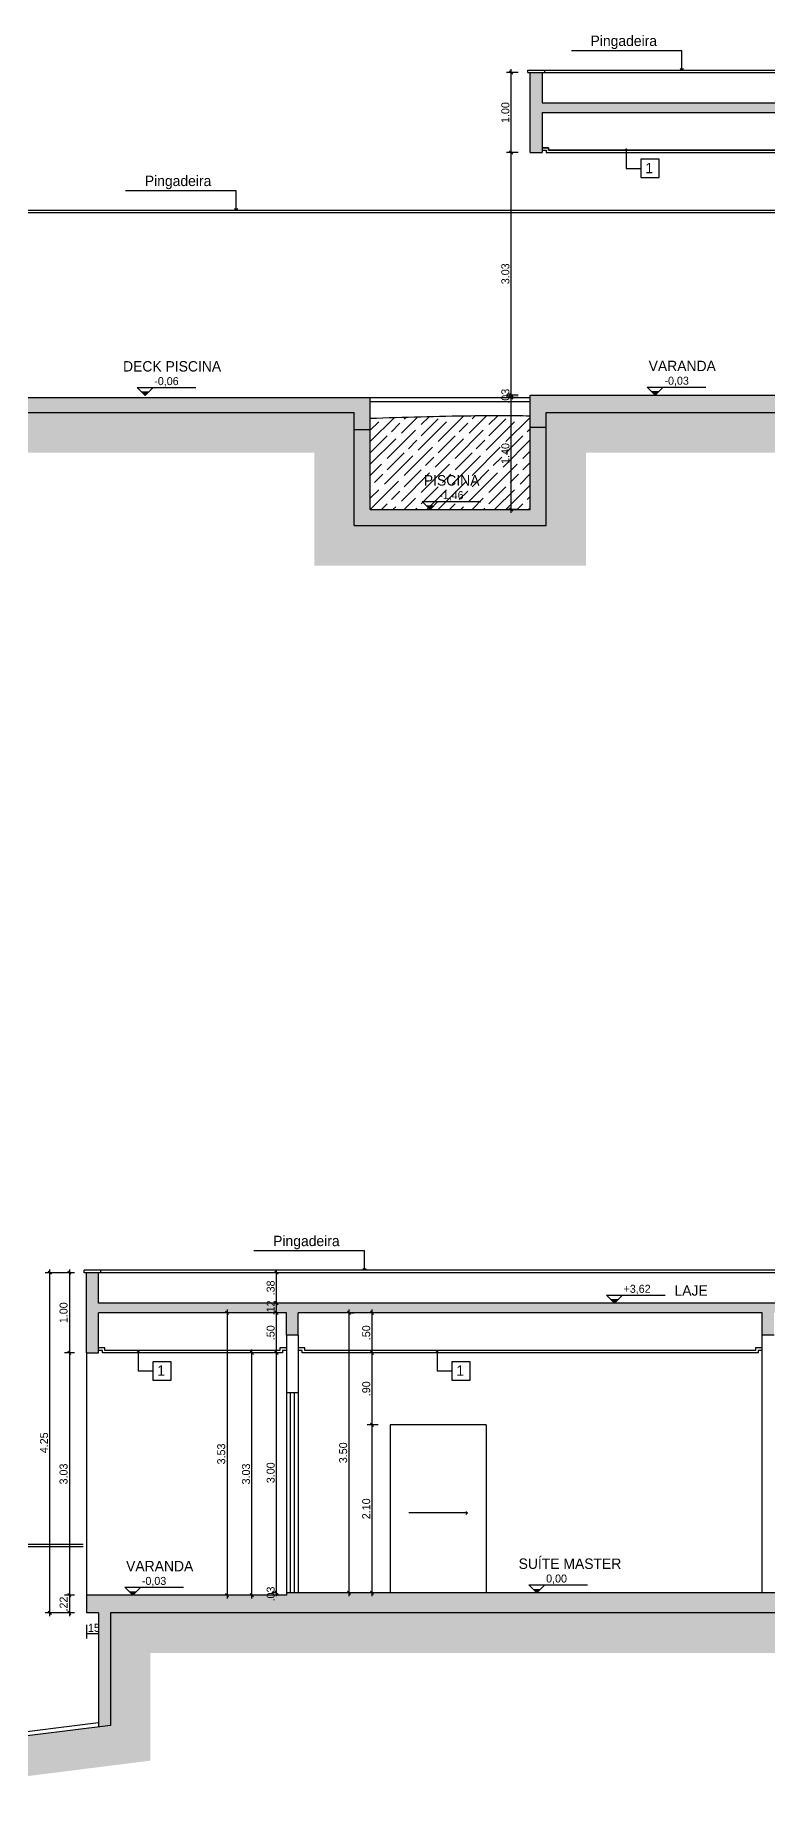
# Model space of a CAD drawing. Header units: feet. Extents: x 1734 to 1931, y 883 to 1088.
# Drawn here: x 1824.95 to 1834.11, y 956.34 to 978.24 of the extents above; entities that cross this region are included whole.
import ezdxf

# ---------------------------------------------------------------- set-up
doc = ezdxf.new("R2010")
doc.units = ezdxf.units.FT
doc.header["$LTSCALE"] = 0.3
doc.header["$MEASUREMENT"] = 0
doc.header["$PDMODE"] = 32
doc.header["$PDSIZE"] = 0.1
doc.layers.get('0').update_dxf_attribs({"linetype": 'CONTINUOUS'})
doc.layers.get('Defpoints').update_dxf_attribs({"linetype": 'CONTINUOUS'})
for name, color, linetype in [('1', 1, 'CONTINUOUS'), ('2', 44, 'CONTINUOUS'), ('3', 3, 'CONTINUOUS'), ('5', 5, 'CONTINUOUS'), ('Cotas', 1, 'CONTINUOUS'), ('Texto', 44, 'CONTINUOUS')]:
    doc.layers.add(name, color=color, linetype=linetype)
doc.styles.add('ROMANS', font='romans')
doc.styles.add('style1', font='GOTHIC.TTF')
doc.dimstyles.new('ESC-100', dxfattribs={"dimtxt": 0.16, "dimasz": 0.04, "dimexe": 0.06, "dimexo": 0.15, "dimgap": 0.02, "dimtad": 1, "dimzin": 4, "dimdsep": 46, "dimtxsty": 'style1', "dimblk": 'OBLIQUE', "dimcen": 0.01, "dimdle": 0.04, "dimclrd": 14, "dimclre": 14, "dimclrt": 2, "dimazin": 0, "dimtfac": 1, "dimtix": 1, "dimtmove": 2, "dimatfit": 0, "dimldrblk": 'OPEN90', "dimfxl": 1, "dimtolj": 1, "dimtzin": 4, "dimlwd": -1, "dimlwe": -1, "dimarcsym": 0})
doc.dimstyles.new('ESC-50', dxfattribs={"dimtxt": 0.1, "dimasz": 0.04, "dimexe": 0.06, "dimexo": 0.15, "dimgap": 0.02, "dimtad": 1, "dimzin": 4, "dimdsep": 46, "dimtxsty": 'style1', "dimblk": 'OBLIQUE', "dimcen": 0.01, "dimdle": 0.04, "dimclrd": 14, "dimclre": 14, "dimclrt": 2, "dimazin": 0, "dimtfac": 1, "dimtix": 1, "dimtmove": 2, "dimatfit": 0, "dimldrblk": 'OPEN90', "dimfxl": 1, "dimtolj": 1, "dimtzin": 4, "dimlwd": -1, "dimlwe": -1, "dimarcsym": 0})

# ---------------------------------------------------------------- blocks, each defined once
blk = doc.blocks.new('_Open90')
at = {"color": 0, "linetype": 'ByBlock', "lineweight": -2}
for p, q in [((0, 0), (-1, 0)), ((-0.5, 0.5), (0, 0)), ((0, 0), (-0.5, -0.5))]:
    blk.add_line(p, q, dxfattribs=at)
blk = doc.blocks.new('_Oblique')
at = {"color": 0, "linetype": 'ByBlock', "lineweight": -2}
blk.add_line((-0.5, -0.5), (0.5, 0.5), dxfattribs=at)
blk = doc.blocks.new('*D394')
at = {"layer": 'Cotas', "color": 14, "linetype": 'Continuous', "transparency": 16777216}
for p, q in [((1830.901, 972.267), (1830.901, 973.747)), ((1830.989, 973.707), (1830.841, 973.707)), ((1830.989, 972.307), (1830.841, 972.307))]:
    blk.add_line(p, q, dxfattribs=at)
at = {"layer": 'Defpoints', "color": 0, "linetype": 'Continuous', "transparency": 16777216}
for p in [(1830.901, 973.707), (1831.139, 973.707), (1831.139, 972.307)]:
    blk.add_point(p, dxfattribs=at)
at = {"layer": 'Cotas', "color": 14, "linetype": 'Continuous', "transparency": 16777216, "xscale": 0.04, "yscale": 0.04, "zscale": 0.04}
for p, rotation in [((1830.901, 973.707), 90), ((1830.901, 972.307), 270)]:
    blk.add_blockref('_Oblique', p, dxfattribs=dict(at, rotation=rotation))
at = {"layer": 'Cotas', "color": 2, "linetype": 'Continuous', "transparency": 16777216, "insert": (1830.829, 973.007), "char_height": 0.1, "attachment_point": 5, "rotation": 90, "style": 'style1'}
blk.add_mtext('\\A1;1.40', dxfattribs=at)
blk = doc.blocks.new('*D395')
at = {"layer": 'Cotas', "color": 14, "linetype": 'Continuous', "transparency": 16777216}
for p, q in [((1830.989, 973.737), (1830.841, 973.737)), ((1830.901, 973.707), (1830.901, 973.737)), ((1830.989, 973.707), (1830.841, 973.707))]:
    blk.add_line(p, q, dxfattribs=at)
at = {"layer": 'Defpoints', "color": 0, "linetype": 'Continuous', "transparency": 16777216}
for p in [(1830.901, 973.737), (1831.139, 973.737), (1831.139, 973.707)]:
    blk.add_point(p, dxfattribs=at)
at = {"layer": 'Cotas', "color": 2, "linetype": 'Continuous', "transparency": 16777216, "insert": (1830.829, 973.722), "char_height": 0.1, "attachment_point": 5, "rotation": 90, "style": 'style1'}
blk.add_mtext('\\A1;.03', dxfattribs=at)
blk = doc.blocks.new('*D396')
at = {"layer": 'Cotas', "color": 14, "linetype": 'Continuous', "transparency": 16777216}
for p, q in [((1830.901, 973.697), (1830.901, 976.807)), ((1830.989, 976.767), (1830.841, 976.767)), ((1830.989, 973.737), (1830.841, 973.737))]:
    blk.add_line(p, q, dxfattribs=at)
at = {"layer": 'Defpoints', "color": 0, "linetype": 'Continuous', "transparency": 16777216}
for p in [(1830.901, 976.767), (1831.139, 976.767), (1831.139, 973.737)]:
    blk.add_point(p, dxfattribs=at)
at = {"layer": 'Cotas', "color": 14, "linetype": 'Continuous', "transparency": 16777216, "xscale": 0.04, "yscale": 0.04, "zscale": 0.04}
for p, rotation in [((1830.901, 976.767), 90), ((1830.901, 973.737), 270)]:
    blk.add_blockref('_Oblique', p, dxfattribs=dict(at, rotation=rotation))
at = {"layer": 'Cotas', "color": 2, "linetype": 'Continuous', "transparency": 16777216, "insert": (1830.829, 975.252), "char_height": 0.1, "attachment_point": 5, "rotation": 90, "style": 'style1'}
blk.add_mtext('\\A1;3.03', dxfattribs=at)
blk = doc.blocks.new('*D397')
at = {"layer": 'Cotas', "color": 14, "linetype": 'Continuous', "transparency": 16777216}
for p, q in [((1830.989, 977.767), (1830.841, 977.767)), ((1830.901, 976.727), (1830.901, 977.807)), ((1830.989, 976.767), (1830.841, 976.767))]:
    blk.add_line(p, q, dxfattribs=at)
at = {"layer": 'Defpoints', "color": 0, "linetype": 'Continuous', "transparency": 16777216}
for p in [(1830.901, 977.767), (1831.139, 977.767), (1831.139, 976.767)]:
    blk.add_point(p, dxfattribs=at)
at = {"layer": 'Cotas', "color": 14, "linetype": 'Continuous', "transparency": 16777216, "xscale": 0.04, "yscale": 0.04, "zscale": 0.04}
for p, rotation in [((1830.901, 977.767), 90), ((1830.901, 976.767), 270)]:
    blk.add_blockref('_Oblique', p, dxfattribs=dict(at, rotation=rotation))
at = {"layer": 'Cotas', "color": 2, "linetype": 'Continuous', "transparency": 16777216, "insert": (1830.829, 977.267), "char_height": 0.1, "attachment_point": 5, "rotation": 90, "style": 'style1'}
blk.add_mtext('\\A1;1.00', dxfattribs=at)
blk = doc.blocks.new('*D413')
at = {"layer": 'Cotas', "color": 14, "linetype": 'Continuous', "transparency": 16777216}
for p, q in [((1827.966, 958.77), (1827.906, 958.77)), ((1827.966, 958.74), (1827.906, 958.74)), ((1827.966, 958.74), (1827.966, 958.77))]:
    blk.add_line(p, q, dxfattribs=at)
at = {"layer": 'Defpoints', "color": 0, "linetype": 'Continuous', "transparency": 16777216}
for p in [(1827.966, 958.77), (1828.089, 958.77), (1828.089, 958.74)]:
    blk.add_point(p, dxfattribs=at)
at = {"layer": 'Cotas', "color": 2, "linetype": 'Continuous', "transparency": 16777216, "insert": (1827.893, 958.755), "char_height": 0.1, "attachment_point": 5, "rotation": 90, "style": 'style1'}
blk.add_mtext('\\A1;.03', dxfattribs=at)
blk = doc.blocks.new('*D414')
at = {"layer": 'Cotas', "color": 14, "linetype": 'Continuous', "transparency": 16777216}
for p, q in [((1827.966, 961.77), (1827.906, 961.77)), ((1827.966, 958.73), (1827.966, 961.81)), ((1827.966, 958.77), (1827.906, 958.77))]:
    blk.add_line(p, q, dxfattribs=at)
at = {"layer": 'Defpoints', "color": 0, "linetype": 'Continuous', "transparency": 16777216}
for p in [(1827.966, 961.77), (1828.039, 961.77), (1828.089, 958.77)]:
    blk.add_point(p, dxfattribs=at)
at = {"layer": 'Cotas', "color": 14, "linetype": 'Continuous', "transparency": 16777216, "xscale": 0.04, "yscale": 0.04, "zscale": 0.04}
for p, rotation in [((1827.966, 961.77), 90), ((1827.966, 958.77), 270)]:
    blk.add_blockref('_Oblique', p, dxfattribs=dict(at, rotation=rotation))
at = {"layer": 'Cotas', "color": 2, "linetype": 'Continuous', "transparency": 16777216, "insert": (1827.893, 960.27), "char_height": 0.1, "attachment_point": 5, "rotation": 90, "style": 'style1'}
blk.add_mtext('\\A1;3.00', dxfattribs=at)
blk = doc.blocks.new('*D415')
at = {"layer": 'Cotas', "color": 14, "linetype": 'Continuous', "transparency": 16777216}
for p, q in [((1827.966, 962.27), (1827.906, 962.27)), ((1827.966, 961.73), (1827.966, 962.31)), ((1827.966, 961.77), (1827.906, 961.77))]:
    blk.add_line(p, q, dxfattribs=at)
at = {"layer": 'Defpoints', "color": 0, "linetype": 'Continuous', "transparency": 16777216}
for p in [(1827.966, 962.27), (1828.089, 962.27), (1828.039, 961.77)]:
    blk.add_point(p, dxfattribs=at)
at = {"layer": 'Cotas', "color": 14, "linetype": 'Continuous', "transparency": 16777216, "xscale": 0.04, "yscale": 0.04, "zscale": 0.04}
for p, rotation in [((1827.966, 962.27), 90), ((1827.966, 961.77), 270)]:
    blk.add_blockref('_Oblique', p, dxfattribs=dict(at, rotation=rotation))
at = {"layer": 'Cotas', "color": 2, "linetype": 'Continuous', "transparency": 16777216, "insert": (1827.893, 962.02), "char_height": 0.1, "attachment_point": 5, "rotation": 90, "style": 'style1'}
blk.add_mtext('\\A1;.50', dxfattribs=at)
blk = doc.blocks.new('*D416')
at = {"layer": 'Cotas', "color": 14, "linetype": 'Continuous', "transparency": 16777216}
for p, q in [((1827.966, 962.39), (1827.906, 962.39)), ((1827.966, 962.27), (1827.966, 962.39)), ((1827.966, 962.27), (1827.906, 962.27))]:
    blk.add_line(p, q, dxfattribs=at)
at = {"layer": 'Defpoints', "color": 0, "linetype": 'Continuous', "transparency": 16777216}
for p in [(1827.966, 962.39), (1828.089, 962.39), (1828.089, 962.27)]:
    blk.add_point(p, dxfattribs=at)
at = {"layer": 'Cotas', "color": 2, "linetype": 'Continuous', "transparency": 16777216, "insert": (1827.893, 962.33), "char_height": 0.1, "attachment_point": 5, "rotation": 90, "style": 'style1'}
blk.add_mtext('\\A1;.12', dxfattribs=at)
blk = doc.blocks.new('*D417')
at = {"layer": 'Cotas', "color": 14, "linetype": 'Continuous', "transparency": 16777216}
for p, q in [((1827.966, 962.35), (1827.966, 962.81)), ((1827.966, 962.77), (1827.906, 962.77)), ((1827.966, 962.39), (1827.906, 962.39))]:
    blk.add_line(p, q, dxfattribs=at)
at = {"layer": 'Defpoints', "color": 0, "linetype": 'Continuous', "transparency": 16777216}
for p in [(1827.966, 962.77), (1828.089, 962.77), (1828.089, 962.39)]:
    blk.add_point(p, dxfattribs=at)
at = {"layer": 'Cotas', "color": 14, "linetype": 'Continuous', "transparency": 16777216, "xscale": 0.04, "yscale": 0.04, "zscale": 0.04}
for p, rotation in [((1827.966, 962.77), 90), ((1827.966, 962.39), 270)]:
    blk.add_blockref('_Oblique', p, dxfattribs=dict(at, rotation=rotation))
at = {"layer": 'Cotas', "color": 2, "linetype": 'Continuous', "transparency": 16777216, "insert": (1827.893, 962.58), "char_height": 0.1, "attachment_point": 5, "rotation": 90, "style": 'style1'}
blk.add_mtext('\\A1;.38', dxfattribs=at)
blk = doc.blocks.new('*D418')
at = {"layer": 'Cotas', "color": 14, "linetype": 'Continuous', "transparency": 16777216}
for p, q in [((1827.658, 961.77), (1827.598, 961.77)), ((1827.658, 958.7), (1827.658, 961.81)), ((1827.658, 958.74), (1827.598, 958.74))]:
    blk.add_line(p, q, dxfattribs=at)
at = {"layer": 'Defpoints', "color": 0, "linetype": 'Continuous', "transparency": 16777216}
for p in [(1827.658, 961.77), (1827.689, 961.77), (1827.689, 958.74)]:
    blk.add_point(p, dxfattribs=at)
at = {"layer": 'Cotas', "color": 14, "linetype": 'Continuous', "transparency": 16777216, "xscale": 0.04, "yscale": 0.04, "zscale": 0.04}
for p, rotation in [((1827.658, 961.77), 90), ((1827.658, 958.74), 270)]:
    blk.add_blockref('_Oblique', p, dxfattribs=dict(at, rotation=rotation))
at = {"layer": 'Cotas', "color": 2, "linetype": 'Continuous', "transparency": 16777216, "insert": (1827.585, 960.255), "char_height": 0.1, "attachment_point": 5, "rotation": 90, "style": 'style1'}
blk.add_mtext('\\A1;3.03', dxfattribs=at)
blk = doc.blocks.new('*D419')
at = {"layer": 'Cotas', "color": 14, "linetype": 'Continuous', "transparency": 16777216}
for p, q in [((1827.347, 962.27), (1827.287, 962.27)), ((1827.347, 962.31), (1827.347, 958.7)), ((1827.347, 958.74), (1827.287, 958.74))]:
    blk.add_line(p, q, dxfattribs=at)
at = {"layer": 'Defpoints', "color": 0, "linetype": 'Continuous', "transparency": 16777216}
for p in [(1827.492, 962.27), (1827.347, 958.74), (1827.492, 958.74)]:
    blk.add_point(p, dxfattribs=at)
at = {"layer": 'Cotas', "color": 14, "linetype": 'Continuous', "transparency": 16777216, "xscale": 0.04, "yscale": 0.04, "zscale": 0.04}
for p, rotation in [((1827.347, 962.27), 90), ((1827.347, 958.74), 270)]:
    blk.add_blockref('_Oblique', p, dxfattribs=dict(at, rotation=rotation))
at = {"layer": 'Cotas', "color": 2, "linetype": 'Continuous', "transparency": 16777216, "insert": (1827.275, 960.505), "char_height": 0.1, "attachment_point": 5, "rotation": 90, "style": 'style1'}
blk.add_mtext('\\A1;3.53', dxfattribs=at)
blk = doc.blocks.new('*D420')
at = {"layer": 'Cotas', "color": 14, "linetype": 'Continuous', "transparency": 16777216}
for p, q in [((1829.239, 960.87), (1829.101, 960.87)), ((1829.161, 958.73), (1829.161, 960.91)), ((1829.239, 958.77), (1829.101, 958.77))]:
    blk.add_line(p, q, dxfattribs=at)
at = {"layer": 'Defpoints', "color": 0, "linetype": 'Continuous', "transparency": 16777216}
for p in [(1829.161, 960.87), (1829.389, 960.87), (1829.389, 958.77)]:
    blk.add_point(p, dxfattribs=at)
at = {"layer": 'Cotas', "color": 14, "linetype": 'Continuous', "transparency": 16777216, "xscale": 0.04, "yscale": 0.04, "zscale": 0.04}
for p, rotation in [((1829.161, 960.87), 90), ((1829.161, 958.77), 270)]:
    blk.add_blockref('_Oblique', p, dxfattribs=dict(at, rotation=rotation))
at = {"layer": 'Cotas', "color": 2, "linetype": 'Continuous', "transparency": 16777216, "insert": (1829.089, 959.82), "char_height": 0.1, "attachment_point": 5, "rotation": 90, "style": 'style1'}
blk.add_mtext('\\A1;2.10', dxfattribs=at)
blk = doc.blocks.new('*D421')
at = {"layer": 'Cotas', "color": 14, "linetype": 'Continuous', "transparency": 16777216}
for p, q in [((1829.333, 961.77), (1829.101, 961.77)), ((1829.161, 960.83), (1829.161, 961.81)), ((1829.239, 960.87), (1829.101, 960.87))]:
    blk.add_line(p, q, dxfattribs=at)
at = {"layer": 'Defpoints', "color": 0, "linetype": 'Continuous', "transparency": 16777216}
for p in [(1829.161, 961.77), (1829.483, 961.77), (1829.389, 960.87)]:
    blk.add_point(p, dxfattribs=at)
at = {"layer": 'Cotas', "color": 14, "linetype": 'Continuous', "transparency": 16777216, "xscale": 0.04, "yscale": 0.04, "zscale": 0.04}
for p, rotation in [((1829.161, 961.77), 90), ((1829.161, 960.87), 270)]:
    blk.add_blockref('_Oblique', p, dxfattribs=dict(at, rotation=rotation))
at = {"layer": 'Cotas', "color": 2, "linetype": 'Continuous', "transparency": 16777216, "insert": (1829.089, 961.32), "char_height": 0.1, "attachment_point": 5, "rotation": 90, "style": 'style1'}
blk.add_mtext('\\A1;.90', dxfattribs=at)
blk = doc.blocks.new('*D422')
at = {"layer": 'Cotas', "color": 14, "linetype": 'Continuous', "transparency": 16777216}
for p, q in [((1829.247, 962.27), (1829.101, 962.27)), ((1829.161, 961.73), (1829.161, 962.31)), ((1829.333, 961.77), (1829.101, 961.77))]:
    blk.add_line(p, q, dxfattribs=at)
at = {"layer": 'Defpoints', "color": 0, "linetype": 'Continuous', "transparency": 16777216}
for p in [(1829.161, 962.27), (1829.397, 962.27), (1829.483, 961.77)]:
    blk.add_point(p, dxfattribs=at)
at = {"layer": 'Cotas', "color": 14, "linetype": 'Continuous', "transparency": 16777216, "xscale": 0.04, "yscale": 0.04, "zscale": 0.04}
for p, rotation in [((1829.161, 962.27), 90), ((1829.161, 961.77), 270)]:
    blk.add_blockref('_Oblique', p, dxfattribs=dict(at, rotation=rotation))
at = {"layer": 'Cotas', "color": 2, "linetype": 'Continuous', "transparency": 16777216, "insert": (1829.089, 962.02), "char_height": 0.1, "attachment_point": 5, "rotation": 90, "style": 'style1'}
blk.add_mtext('\\A1;.50', dxfattribs=at)
blk = doc.blocks.new('*D423')
at = {"layer": 'Cotas', "color": 14, "linetype": 'Continuous', "transparency": 16777216}
for p, q in [((1828.872, 962.31), (1828.872, 958.73)), ((1828.872, 962.27), (1828.932, 962.27)), ((1828.872, 958.77), (1828.812, 958.77))]:
    blk.add_line(p, q, dxfattribs=at)
at = {"layer": 'Defpoints', "color": 0, "linetype": 'Continuous', "transparency": 16777216}
for p in [(1828.872, 962.27), (1828.872, 958.77), (1828.872, 958.77)]:
    blk.add_point(p, dxfattribs=at)
at = {"layer": 'Cotas', "color": 14, "linetype": 'Continuous', "transparency": 16777216, "xscale": 0.04, "yscale": 0.04, "zscale": 0.04}
for p, rotation in [((1828.872, 962.27), 90), ((1828.872, 958.77), 270)]:
    blk.add_blockref('_Oblique', p, dxfattribs=dict(at, rotation=rotation))
at = {"layer": 'Cotas', "color": 2, "linetype": 'Continuous', "transparency": 16777216, "insert": (1828.8, 960.52), "char_height": 0.1, "attachment_point": 5, "rotation": 90, "style": 'style1'}
blk.add_mtext('\\A1;3.50', dxfattribs=at)
blk = doc.blocks.new('Niv_cr')
for p, q in [((0, 0), (-0.1, 0.1)), ((-0.1, 0.1), (0.635, 0.1)), ((0, 0), (0.1, 0.1))]:
    blk.add_line(p, q)
blk.add_solid([(-0.05, 0.05), (0.05, 0.05), (0, 0)])
at = {"color": 2, "style": 'ROMANS'}
blk.add_attdef('NIVEL', (0.115, 0.129), '', height=0.1, dxfattribs=at)
blk = doc.blocks.new('*D493')
at = {"layer": 'Cotas', "color": 14, "linetype": 'Continuous', "transparency": 16777216}
for p, q in [((1825.375, 962.81), (1825.375, 961.73)), ((1825.439, 962.77), (1825.315, 962.77)), ((1825.439, 961.77), (1825.315, 961.77))]:
    blk.add_line(p, q, dxfattribs=at)
at = {"layer": 'Defpoints', "color": 0, "linetype": 'Continuous', "transparency": 16777216}
for p in [(1825.589, 962.77), (1825.375, 961.77), (1825.589, 961.77)]:
    blk.add_point(p, dxfattribs=at)
at = {"layer": 'Cotas', "color": 14, "linetype": 'Continuous', "transparency": 16777216, "xscale": 0.04, "yscale": 0.04, "zscale": 0.04}
for p, rotation in [((1825.375, 962.77), 90), ((1825.375, 961.77), 270)]:
    blk.add_blockref('_Oblique', p, dxfattribs=dict(at, rotation=rotation))
at = {"layer": 'Cotas', "color": 2, "linetype": 'Continuous', "transparency": 16777216, "insert": (1825.303, 962.27), "char_height": 0.1, "attachment_point": 5, "rotation": 90, "style": 'style1'}
blk.add_mtext('\\A1;1.00', dxfattribs=at)
blk = doc.blocks.new('*D494')
at = {"layer": 'Cotas', "color": 14, "linetype": 'Continuous', "transparency": 16777216}
for p, q in [((1825.439, 961.77), (1825.315, 961.77)), ((1825.375, 961.81), (1825.375, 958.7)), ((1825.439, 958.74), (1825.315, 958.74))]:
    blk.add_line(p, q, dxfattribs=at)
at = {"layer": 'Defpoints', "color": 0, "linetype": 'Continuous', "transparency": 16777216}
for p in [(1825.589, 961.77), (1825.375, 958.74), (1825.589, 958.74)]:
    blk.add_point(p, dxfattribs=at)
at = {"layer": 'Cotas', "color": 14, "linetype": 'Continuous', "transparency": 16777216, "xscale": 0.04, "yscale": 0.04, "zscale": 0.04}
for p, rotation in [((1825.375, 961.77), 90), ((1825.375, 958.74), 270)]:
    blk.add_blockref('_Oblique', p, dxfattribs=dict(at, rotation=rotation))
at = {"layer": 'Cotas', "color": 2, "linetype": 'Continuous', "transparency": 16777216, "insert": (1825.303, 960.255), "char_height": 0.1, "attachment_point": 5, "rotation": 90, "style": 'style1'}
blk.add_mtext('\\A1;3.03', dxfattribs=at)
blk = doc.blocks.new('*D495')
at = {"layer": 'Cotas', "color": 14, "linetype": 'Continuous', "transparency": 16777216}
for p, q in [((1825.439, 958.74), (1825.315, 958.74)), ((1825.375, 958.78), (1825.375, 958.48)), ((1825.439, 958.52), (1825.315, 958.52))]:
    blk.add_line(p, q, dxfattribs=at)
at = {"layer": 'Defpoints', "color": 0, "linetype": 'Continuous', "transparency": 16777216}
for p in [(1825.589, 958.74), (1825.375, 958.52), (1825.589, 958.52)]:
    blk.add_point(p, dxfattribs=at)
at = {"layer": 'Cotas', "color": 14, "linetype": 'Continuous', "transparency": 16777216, "xscale": 0.04, "yscale": 0.04, "zscale": 0.04}
for p, rotation in [((1825.375, 958.74), 90), ((1825.375, 958.52), 270)]:
    blk.add_blockref('_Oblique', p, dxfattribs=dict(at, rotation=rotation))
at = {"layer": 'Cotas', "color": 2, "linetype": 'Continuous', "transparency": 16777216, "insert": (1825.303, 958.63), "char_height": 0.1, "attachment_point": 5, "rotation": 90, "style": 'style1'}
blk.add_mtext('\\A1;.22', dxfattribs=at)
blk = doc.blocks.new('*D496')
at = {"layer": 'Cotas', "color": 14, "linetype": 'Continuous', "transparency": 16777216}
for p, q in [((1825.131, 958.48), (1825.131, 962.81)), ((1825.41, 962.77), (1825.071, 962.77)), ((1825.41, 958.52), (1825.071, 958.52))]:
    blk.add_line(p, q, dxfattribs=at)
at = {"layer": 'Defpoints', "color": 0, "linetype": 'Continuous', "transparency": 16777216}
for p in [(1825.131, 962.77), (1825.589, 962.77), (1825.589, 958.52)]:
    blk.add_point(p, dxfattribs=at)
at = {"layer": 'Cotas', "color": 14, "linetype": 'Continuous', "transparency": 16777216, "xscale": 0.04, "yscale": 0.04, "zscale": 0.04}
for p, rotation in [((1825.131, 962.77), 90), ((1825.131, 958.52), 270)]:
    blk.add_blockref('_Oblique', p, dxfattribs=dict(at, rotation=rotation))
at = {"layer": 'Cotas', "color": 2, "linetype": 'Continuous', "transparency": 16777216, "insert": (1825.058, 960.645), "char_height": 0.1, "attachment_point": 5, "rotation": 90, "style": 'style1'}
blk.add_mtext('\\A1;4.25', dxfattribs=at)
blk = doc.blocks.new('*D497')
at = {"layer": 'Cotas', "color": 14, "linetype": 'Continuous', "transparency": 16777216}
for p, q in [((1825.589, 958.37), (1825.589, 958.2)), ((1825.589, 958.26), (1825.739, 958.26)), ((1825.739, 958.37), (1825.739, 958.2))]:
    blk.add_line(p, q, dxfattribs=at)
at = {"layer": 'Defpoints', "color": 0, "linetype": 'Continuous', "transparency": 16777216}
for p in [(1825.589, 958.52), (1825.739, 958.52), (1825.739, 958.26)]:
    blk.add_point(p, dxfattribs=at)
at = {"layer": 'Cotas', "color": 2, "linetype": 'Continuous', "transparency": 16777216, "insert": (1825.664, 958.332), "char_height": 0.1, "attachment_point": 5, "style": 'style1'}
blk.add_mtext('\\A1;.15', dxfattribs=at)

msp = doc.modelspace()

# ---------------------------------------------------------------- hatches: boundary and pattern name
at = {"layer": '1', "linetype": 'Continuous'}
h = msp.add_hatch(dxfattribs=at)
h.set_pattern_fill('EARTH,_I', color=256, angle=315, style=2)
h.set_pattern_definition([(315, (1811.98868, 971.34088), (0.3535534, -8e-17), [0.25, -0.25]), (315, (1812.05498, 971.40717), (0.3535534, -8e-17), [0.25, -0.25]), (315, (1812.12127, 971.47346), (0.3535534, -8e-17), [0.25, -0.25]), (45, (1812.16546, 971.47346), (1e-16, 0.3535534), [0.25, -0.25]), (45, (1812.23175, 971.40717), (1e-16, 0.3535534), [0.25, -0.25]), (45, (1812.29804, 971.34088), (1e-16, 0.3535534), [0.25, -0.25])])
h.paths.add_polyline_path([(1828.939, 973.517), (1811.989, 973.517), (1811.989, 973.017), (1828.439, 973.017), (1828.439, 971.607), (1831.839, 971.607), (1831.839, 973.017), (1854.889, 973.017), (1854.889, 971.67), (1857.507, 971.341), (1869.289, 971.341), (1869.289, 971.841), (1867.639, 971.841), (1857.538, 971.841), (1855.389, 972.111), (1855.389, 973.517), (1831.339, 973.517), (1831.339, 972.107), (1828.939, 972.107)])
h = msp.add_hatch(dxfattribs=at)
h.set_pattern_fill('EARTH,_I', color=256, angle=315, style=2)
h.set_pattern_definition([(315, (1811.98868, 956.3443), (0.3535534, -8e-17), [0.25, -0.25]), (315, (1812.05498, 956.4106), (0.3535534, -8e-17), [0.25, -0.25]), (315, (1812.12127, 956.4769), (0.3535534, -8e-17), [0.25, -0.25]), (45, (1812.16546, 956.4769), (1e-16, 0.3535534), [0.25, -0.25]), (45, (1812.23175, 956.4106), (1e-16, 0.3535534), [0.25, -0.25]), (45, (1812.29804, 956.3443), (1e-16, 0.3535534), [0.25, -0.25])])
h.paths.add_polyline_path([(1826.389, 956.673), (1826.389, 958.02), (1849.439, 958.02), (1849.439, 956.61), (1853.439, 956.61), (1853.439, 957.51), (1857.839, 957.51), (1857.839, 958.02), (1869.289, 958.02), (1869.289, 958.52), (1864.889, 958.52), (1857.339, 958.52), (1857.339, 958.01), (1852.939, 958.01), (1852.939, 957.81), (1852.639, 957.81), (1852.639, 957.61), (1852.339, 957.61), (1852.339, 957.11), (1849.939, 957.11), (1849.939, 958.52), (1825.889, 958.52), (1825.889, 957.114), (1823.739, 956.844), (1813.639, 956.844), (1811.989, 956.844), (1811.989, 956.344), (1823.77, 956.344)])
at = {"layer": '5', "linetype": 'Continuous'}
h = msp.add_hatch(dxfattribs=at)
h.set_pattern_fill('AR-CONC,_I', color=256, scale=0.05, angle=315, style=2)
h.set_pattern_definition([(5, (1831.13868, 976.7665), (0.2314035, -0.275776), [0.0375, -0.4125]), (310, (1831.1387, 976.7665), (0.216884, 0.314996), [0.03, -0.33]), (55.4514, (1831.15797, 976.74352), (0.4482876, 0.0392197), [0.03187, -0.350571]), (1.1842, (1831.2094, 976.8372), (0.318807, -0.4358465), [0.05625, -0.61875]), (51.6356, (1831.23596, 976.8009), (0.674856, 0.01395), [0.047805, -0.525857]), (306.1842, (1831.2094, 976.8372), (0.674856, 0.01395), [0.045, -0.495]), (336, (1831.22707, 976.78418), (0.0686912, -0.3533858), [0.0375, -0.4125]), (281, (1831.22707, 976.7842), (0.342404, 0.1703543), [0.03, -0.33]), (26.4514, (1831.2328, 976.75473), (0.4110953, -0.183032), [0.03187, -0.350571]), (352.5, (1831.13868, 976.7665), (0.1219949, 0.1133966), [0, -0.326, 0, -0.335, 0, -0.33125]), (322.5, (1831.13868, 976.7665), (0.2324547, 0.0464365), [0, -0.191, 0, -0.3185, 0, -0.12625]), (282.5, (1831.05984, 976.84535), (0.1807604, -0.1967091), [0, -0.125, 0, -0.39, 0, -0.5175]), (272.5, (1831.02449, 976.8807), (0.24158, -0.170795), [0, -0.1625, 0, -0.259, 0, -0.3675])])
h.paths.add_polyline_path([(1835.139, 977.267), (1835.139, 976.767), (1835.289, 976.767), (1835.289, 977.267), (1839.289, 977.267), (1839.289, 976.887), (1839.439, 976.887), (1839.439, 977.267), (1842.939, 977.267), (1842.939, 976.887), (1843.089, 976.887), (1843.089, 977.267), (1844.589, 977.267), (1844.589, 976.887), (1844.739, 976.887), (1844.739, 977.267), (1848.239, 977.267), (1848.239, 976.887), (1848.389, 976.887), (1848.389, 977.267), (1850.239, 977.267), (1850.239, 976.887), (1850.389, 976.887), (1850.389, 977.267), (1851.889, 977.267), (1851.889, 976.887), (1852.039, 976.887), (1852.039, 977.267), (1853.539, 977.267), (1853.539, 976.887), (1853.689, 976.887), (1853.689, 977.267), (1855.539, 977.267), (1855.539, 976.887), (1855.689, 976.887), (1855.689, 977.387), (1831.289, 977.387), (1831.289, 977.767), (1831.139, 977.767), (1831.139, 976.767), (1831.289, 976.767), (1831.289, 977.267)])
h.paths.add_polyline_path([(1847.041, 977.201), (1847.041, 977.444), (1846.825, 977.444), (1846.825, 977.201)], flags=25)
h = msp.add_hatch(dxfattribs=at)
h.set_pattern_fill('AR-CONC,_I', color=256, scale=0.05, angle=315, style=2)
h.set_pattern_definition([(5, (1817.13868, 972.09192), (0.2314035, -0.275776), [0.0375, -0.4125]), (310, (1817.1387, 972.09192), (0.216884, 0.314996), [0.03, -0.33]), (55.4514, (1817.15797, 972.06894), (0.4482876, 0.0392197), [0.03187, -0.350571]), (1.1842, (1817.2094, 972.16263), (0.318807, -0.4358465), [0.05625, -0.61875]), (51.6356, (1817.23596, 972.1263), (0.674856, 0.0139495), [0.047805, -0.5258565]), (306.1842, (1817.2094, 972.16263), (0.674856, 0.01395), [0.045, -0.495]), (336, (1817.22707, 972.1096), (0.0686912, -0.3533858), [0.0375, -0.4125]), (281, (1817.22707, 972.1096), (0.3424042, 0.1703543), [0.03, -0.33]), (26.4514, (1817.2328, 972.08015), (0.4110953, -0.1830318), [0.03187, -0.350571]), (352.5, (1817.13868, 972.09192), (0.1219949, 0.1133966), [0, -0.326, 0, -0.335, 0, -0.33125]), (322.5, (1817.13868, 972.09192), (0.2324547, 0.0464365), [0, -0.191, 0, -0.3185, 0, -0.12625]), (282.5, (1817.05984, 972.17077), (0.1807604, -0.1967091), [0, -0.125, 0, -0.39, 0, -0.5175]), (272.5, (1817.02449, 972.20612), (0.2415799, -0.170795), [0, -0.1625, 0, -0.259, 0, -0.3675])])
h.paths.add_polyline_path([(1855.389, 973.517), (1855.389, 972.111), (1855.539, 972.092), (1855.539, 973.517), (1855.689, 973.517), (1855.689, 973.767), (1853.539, 973.767), (1853.539, 973.737), (1852.039, 973.737), (1852.039, 973.767), (1851.889, 973.767), (1851.889, 973.737), (1850.389, 973.737), (1850.389, 973.767), (1844.589, 973.767), (1844.589, 973.737), (1843.089, 973.737), (1843.089, 973.767), (1842.939, 973.767), (1842.939, 973.737), (1839.439, 973.737), (1839.439, 973.767), (1839.289, 973.767), (1835.139, 973.767), (1835.139, 973.737), (1831.139, 973.737), (1831.139, 973.337), (1831.339, 973.337), (1831.339, 973.517)])
h.paths.add_polyline_path([(1824.139, 973.707), (1824.139, 973.737), (1817.139, 973.737), (1817.139, 973.517), (1828.939, 973.517), (1828.939, 973.307), (1829.139, 973.307), (1829.139, 973.707)])
h.paths.add_polyline_path([(1829.139, 973.307), (1828.939, 973.307), (1828.939, 972.107), (1831.339, 972.107), (1831.339, 973.337), (1831.139, 973.337), (1831.139, 972.307), (1829.139, 972.307)])
h = msp.add_hatch(dxfattribs=at)
h.set_pattern_fill('AR-CONC,_I', color=256, scale=0.05, angle=315, style=2)
h.set_pattern_definition([(5, (1825.58868, 961.76993), (0.2314035, -0.275776), [0.0375, -0.4125]), (310, (1825.5887, 961.76993), (0.216884, 0.314996), [0.03, -0.33]), (55.4514, (1825.60797, 961.74695), (0.4482876, 0.0392197), [0.03187, -0.350571]), (1.1842, (1825.6594, 961.84064), (0.318807, -0.4358465), [0.05625, -0.61875]), (51.6356, (1825.68596, 961.8043), (0.674856, 0.01395), [0.047805, -0.525857]), (306.1842, (1825.6594, 961.84064), (0.674856, 0.01395), [0.045, -0.495]), (336, (1825.67707, 961.7876), (0.0686912, -0.3533858), [0.0375, -0.4125]), (281, (1825.67707, 961.7876), (0.342404, 0.1703543), [0.03, -0.33]), (26.4514, (1825.6828, 961.75816), (0.4110953, -0.183032), [0.03187, -0.350571]), (352.5, (1825.58868, 961.76993), (0.1219949, 0.1133966), [0, -0.326, 0, -0.335, 0, -0.33125]), (322.5, (1825.58868, 961.76993), (0.2324547, 0.0464365), [0, -0.191, 0, -0.3185, 0, -0.12625]), (282.5, (1825.50984, 961.84877), (0.1807604, -0.1967091), [0, -0.125, 0, -0.39, 0, -0.5175]), (272.5, (1825.47449, 961.88413), (0.24158, -0.170795), [0, -0.1625, 0, -0.259, 0, -0.3675])])
h.paths.add_polyline_path([(1834.039, 962.27), (1834.039, 961.99), (1834.189, 961.99), (1834.189, 962.27), (1845.989, 962.27), (1845.989, 961.99), (1846.139, 961.99), (1846.139, 962.27), (1849.989, 962.27), (1849.989, 961.77), (1850.139, 961.77), (1850.139, 962.77), (1849.989, 962.77), (1849.989, 962.39), (1825.739, 962.39), (1825.739, 962.77), (1825.589, 962.77), (1825.589, 961.77), (1825.739, 961.77), (1825.739, 962.27), (1828.089, 962.27), (1828.089, 961.99), (1828.239, 961.99), (1828.239, 962.27)])
h = msp.add_hatch(dxfattribs=at)
h.set_pattern_fill('AR-CONC,_I', color=256, scale=0.05, angle=315, style=2)
h.set_pattern_definition([(5, (1825.58868, 957.09535), (0.2314035, -0.275776), [0.0375, -0.4125]), (310, (1825.5887, 957.09535), (0.216884, 0.314996), [0.03, -0.33]), (55.4514, (1825.60797, 957.07237), (0.4482876, 0.0392197), [0.03187, -0.350571]), (1.1842, (1825.6594, 957.16606), (0.318807, -0.4358465), [0.05625, -0.61875]), (51.6356, (1825.68596, 957.12974), (0.674856, 0.0139495), [0.047805, -0.5258565]), (306.1842, (1825.6594, 957.16606), (0.674856, 0.01395), [0.045, -0.495]), (336, (1825.67707, 957.11303), (0.0686912, -0.3533858), [0.0375, -0.4125]), (281, (1825.67707, 957.11303), (0.3424042, 0.1703543), [0.03, -0.33]), (26.4514, (1825.6828, 957.08358), (0.4110953, -0.1830318), [0.03187, -0.350571]), (352.5, (1825.58868, 957.09535), (0.1219949, 0.1133966), [0, -0.326, 0, -0.335, 0, -0.33125]), (322.5, (1825.58868, 957.09535), (0.2324547, 0.0464365), [0, -0.191, 0, -0.3185, 0, -0.12625]), (282.5, (1825.50984, 957.17419), (0.1807604, -0.1967091), [0, -0.125, 0, -0.39, 0, -0.5175]), (272.5, (1825.47449, 957.20955), (0.2415799, -0.170795), [0, -0.1625, 0, -0.259, 0, -0.3675])])
h.paths.add_polyline_path([(1850.139, 958.74), (1846.139, 958.74), (1846.139, 958.77), (1828.089, 958.77), (1828.089, 958.74), (1825.589, 958.74), (1825.589, 958.52), (1825.739, 958.52), (1825.739, 957.095), (1825.889, 957.114), (1825.889, 958.52), (1849.939, 958.52), (1849.939, 957.11), (1852.339, 957.11), (1852.339, 957.61), (1852.639, 957.61), (1852.639, 957.81), (1852.939, 957.81), (1852.939, 958.01), (1857.339, 958.01), (1857.339, 958.52), (1865.039, 958.52), (1865.039, 958.74), (1857.139, 958.74), (1857.139, 958.71), (1857.139, 958.21), (1852.739, 958.21), (1852.739, 958.01), (1852.439, 958.01), (1852.439, 957.81), (1852.139, 957.81), (1852.139, 957.31), (1850.139, 957.31)])
at = {"layer": 'Defpoints', "linetype": 'Continuous', "true_color": 0x004d66}
h = msp.add_hatch(dxfattribs=at)
h.set_pattern_fill('GOST_WOOD,_O', color=138, scale=0.05, angle=315)
h.set_pattern_definition([(45, (1829.13868, 972.3065), (0.212132, -0.212132), [0.5, -0.1]), (45, (1829.13868, 972.16508), (0.212132, -0.212132), [0.3, -0.075, 0.15, -0.075]), (45, (1829.10333, 971.9883), (0.212132, -0.212132), [0.5, -0.1])])
edge = h.paths.add_edge_path()
edge.add_spline(control_points=[(1831.139, 973.479), (1830.893, 973.481), (1830.226, 973.484), (1829.56, 973.461), (1829.139, 973.447)], knot_values=[0, 0, 0, 0, 0.737271, 2.00041, 2.00041, 2.00041, 2.00041], degree=3, periodic=0)
edge.add_line((1829.139, 973.447), (1829.139, 972.307))
edge.add_line((1829.139, 972.307), (1831.139, 972.307))
edge.add_line((1831.139, 972.307), (1831.139, 973.479))
h.paths.add_polyline_path([(1830.933, 972.839), (1830.933, 973.159), (1830.717, 973.159), (1830.717, 972.839)], flags=24)

# ---------------------------------------------------------------- linework, layer by layer
at = {"layer": '1', "linetype": 'Continuous'}
for p, q in [((1831.319, 977.797), (1850.239, 977.797)), ((1831.319, 977.767), (1850.239, 977.767)), ((1824.139, 976.047), (1835.139, 976.047)), ((1824.139, 976.017), (1835.139, 976.017)), ((1849.959, 962.8), (1825.769, 962.8)), ((1849.959, 962.77), (1825.769, 962.77)), ((1828.089, 961.27), (1828.089, 958.77)), ((1828.239, 961.27), (1828.239, 958.77)), ((1830.589, 960.87), (1829.389, 960.87)), ((1829.389, 960.87), (1829.389, 958.77)), ((1830.589, 960.87), (1830.589, 958.77)), ((1825.549, 959.374), (1812.169, 959.374)), ((1825.549, 959.344), (1812.169, 959.344)), ((1825.739, 957.146), (1823.736, 956.894))]:
    msp.add_line(p, q, dxfattribs=at)
at = {"layer": '2'}
for p, q in [((1829.139, 973.707), (1831.139, 973.707)), ((1829.139, 973.657), (1831.139, 973.657)), ((1825.589, 961.77), (1825.589, 958.74)), ((1828.139, 961.27), (1828.139, 958.77)), ((1828.189, 961.27), (1828.189, 958.77))]:
    msp.add_line(p, q, dxfattribs=at)
at = {"layer": '3'}
for p, q in [((1831.289, 976.827), (1831.369, 976.827)), ((1831.289, 976.797), (1831.339, 976.797)), ((1831.339, 976.797), (1831.339, 976.767)), ((1831.369, 976.827), (1831.369, 976.797)), ((1831.369, 976.797), (1835.059, 976.797)), ((1831.339, 976.767), (1835.089, 976.767))]:
    msp.add_line(p, q, dxfattribs=at)
for points in [[(1835.139, 976.827), (1835.059, 976.827), (1835.059, 976.797), (1831.369, 976.797), (1831.369, 976.827), (1831.289, 976.827)], [(1828.089, 961.83), (1828.009, 961.83), (1828.009, 961.8), (1825.819, 961.8), (1825.819, 961.83), (1825.739, 961.83)], [(1828.089, 961.8), (1828.039, 961.8), (1828.039, 961.77), (1825.789, 961.77), (1825.789, 961.8), (1825.739, 961.8)], [(1834.039, 961.83), (1833.959, 961.83), (1833.959, 961.8), (1828.319, 961.8), (1828.319, 961.83), (1828.239, 961.83)], [(1834.039, 961.8), (1833.989, 961.8), (1833.989, 961.77), (1828.289, 961.77), (1828.289, 961.8), (1828.239, 961.8)]]:
    msp.add_lwpolyline(points, dxfattribs=at)
at = {"layer": '5', "linetype": 'Continuous'}
for p, q in [((1831.109, 977.797), (1831.319, 977.797)), ((1831.109, 977.767), (1831.109, 977.797)), ((1831.109, 977.767), (1831.319, 977.767)), ((1831.139, 976.767), (1831.139, 977.767)), ((1831.289, 977.767), (1831.289, 977.387)), ((1831.319, 977.797), (1831.319, 977.767)), ((1831.289, 977.387), (1855.689, 977.387)), ((1831.289, 977.267), (1835.139, 977.267)), ((1831.289, 977.267), (1831.289, 976.767)), ((1831.139, 976.767), (1831.289, 976.767)), ((1831.139, 973.517), (1831.139, 973.737)), ((1831.139, 973.737), (1835.139, 973.737)), ((1831.139, 972.307), (1831.139, 973.737)), ((1811.989, 973.517), (1828.939, 973.517)), ((1824.139, 973.707), (1829.139, 973.707)), ((1828.939, 972.107), (1828.939, 973.517)), ((1829.139, 972.307), (1829.139, 973.707)), ((1831.339, 972.107), (1831.339, 973.517)), ((1831.339, 973.517), (1855.389, 973.517)), ((1828.939, 973.307), (1829.139, 973.307)), ((1831.139, 973.337), (1831.339, 973.337)), ((1829.139, 972.307), (1831.139, 972.307)), ((1828.939, 972.107), (1831.339, 972.107)), ((1825.769, 962.8), (1825.559, 962.8)), ((1825.559, 962.77), (1825.559, 962.8)), ((1825.769, 962.77), (1825.769, 962.8)), ((1825.769, 962.77), (1825.559, 962.77)), ((1825.589, 961.77), (1825.589, 962.77)), ((1825.739, 962.39), (1825.739, 962.77)), ((1849.989, 962.39), (1825.739, 962.39)), ((1825.739, 961.77), (1825.739, 962.27)), ((1828.089, 962.27), (1825.739, 962.27)), ((1828.089, 961.99), (1828.089, 962.27)), ((1828.239, 961.99), (1828.239, 962.27)), ((1834.039, 962.27), (1828.239, 962.27)), ((1834.039, 958.77), (1834.039, 962.27)), ((1828.239, 961.99), (1828.089, 961.99)), ((1828.089, 961.99), (1828.089, 961.27)), ((1828.239, 961.99), (1828.089, 961.99)), ((1828.239, 961.99), (1828.239, 961.27)), ((1834.189, 961.99), (1834.039, 961.99)), ((1825.589, 961.77), (1825.739, 961.77)), ((1828.239, 961.27), (1828.089, 961.27)), ((1828.089, 958.74), (1825.589, 958.74)), ((1825.589, 958.74), (1825.589, 958.52)), ((1846.139, 958.77), (1828.089, 958.77)), ((1828.089, 958.77), (1828.089, 958.74)), ((1825.739, 958.52), (1825.589, 958.52)), ((1825.739, 958.52), (1825.739, 957.095)), ((1849.939, 958.52), (1825.889, 958.52)), ((1825.889, 958.52), (1825.889, 957.114)), ((1825.889, 957.114), (1823.739, 956.844))]:
    msp.add_line(p, q, dxfattribs=at)
at = {"layer": 'Defpoints', "color": 138, "linetype": 'Continuous', "true_color": 0x004d66}
msp.add_spline([(1829.139, 973.447), (1830.401, 973.479), (1831.139, 973.479)], degree=3, dxfattribs=at)
at = {"layer": 'Texto'}
for points in [[(1832.525, 976.455), (1832.754, 976.455), (1832.754, 976.683), (1832.525, 976.683)], [(1826.418, 961.428), (1826.647, 961.428), (1826.647, 961.657), (1826.418, 961.657)], [(1830.16, 961.428), (1830.389, 961.428), (1830.389, 961.657), (1830.16, 961.657)]]:
    msp.add_lwpolyline(points, close=True, dxfattribs=at)

# ---------------------------------------------------------------- block references
at = {"layer": 'Texto', "linetype": 'Continuous', "ltscale": 0.4}
ref = msp.add_blockref('Niv_cr', (1826.322, 973.732), dxfattribs=at)
ref.add_attrib('NIVEL', '-0,06', (1826.437, 973.861), dxfattribs={"layer": '0', "height": 0.1, "style": 'style1'})
ref = msp.add_blockref('Niv_cr', (1832.703, 973.737), dxfattribs=at)
ref.add_attrib('NIVEL', '-0,03', (1832.819, 973.866), dxfattribs={"layer": '0', "height": 0.1, "style": 'style1'})
ref = msp.add_blockref('Niv_cr', (1829.886, 972.307), dxfattribs=at)
ref.add_attrib('NIVEL', '-1,46', (1830.001, 972.436), dxfattribs={"layer": '0', "height": 0.1, "style": 'style1'})
ref = msp.add_blockref('Niv_cr', (1832.192, 962.39), dxfattribs=at)
ref.add_attrib('NIVEL', '+3,62', (1832.307, 962.519), dxfattribs={"layer": '0', "height": 0.1, "style": 'style1'})
ref = msp.add_blockref('Niv_cr', (1826.167, 958.74), dxfattribs=at)
ref.add_attrib('NIVEL', '-0,03', (1826.282, 958.869), dxfattribs={"layer": '0', "height": 0.1, "style": 'style1'})
ref = msp.add_blockref('Niv_cr', (1831.223, 958.77), dxfattribs=at)
ref.add_attrib('NIVEL', '0,00', (1831.339, 958.899), dxfattribs={"layer": '0', "height": 0.1, "style": 'style1'})

# ---------------------------------------------------------------- texts
at = {"layer": 'Texto', "attachment_point": 1, "style": 'style1'}
for s, insert, char_height, width in [('\\pxqc;\\P{\\H1.3x;Pingadeira}', (1831.307, 978.395), 0.1, 2.00603), ('\\pxqc;1', (1831.626, 976.638), 0.13, 2.00603), ('\\pxqc;\\P{\\H1.3x;Pingadeira}', (1825.732, 976.645), 0.1, 2.00603), ('\\pxqc;DECK PISCINA', (1824.54, 974.161), 0.13, 4.2402), ('\\pxqc;VARANDA', (1830.921, 974.166), 0.13, 4.2402), ('\\pxqc;PISCINA', (1829.154, 972.736), 0.13, 2.00603), ('\\pxqc;\\P{\\H1.3x;Pingadeira}', (1827.337, 963.399), 0.1, 2.00603), ('\\pxqc;LAJE', (1831.032, 962.613), 0.13, 4.2402), ('\\pxqc;1', (1825.519, 961.612), 0.13, 2.00603), ('\\pxqc;1', (1829.261, 961.612), 0.13, 2.00603), ('\\pxqc;VARANDA', (1824.385, 959.169), 0.13, 4.2402), ('\\pi1.55233;SUÍTE MASTER', (1829.442, 959.199), 0.13, 4.2402)]:
    msp.add_mtext(s, dxfattribs=dict(at, insert=insert, char_height=char_height, width=width))

# ---------------------------------------------------------------- dimensions: what is measured, and where the dimension line sits
at = {"layer": 'Cotas', "linetype": 'Continuous'}
for base, p1, p2, picture, middle in [((1830.901, 977.767), (1831.139, 976.767), (1831.139, 977.767), '*D397', (1830.829, 977.267)), ((1830.901, 976.767), (1831.139, 973.737), (1831.139, 976.767), '*D396', (1830.829, 975.252)), ((1830.901, 973.737), (1831.139, 973.707), (1831.139, 973.737), '*D395', (1830.829, 973.722)), ((1830.901, 973.707), (1831.139, 972.307), (1831.139, 973.707), '*D394', (1830.829, 973.007))]:
    dim = msp.add_linear_dim(base=base, p1=p1, p2=p2, angle=90, dimstyle='ESC-50', dxfattribs=at)
    dim.commit()
    dim.dimension.update_dxf_attribs({"geometry": picture, "text_midpoint": middle})
for base, p1, p2, picture, middle in [((1825.131, 962.77), (1825.589, 958.52), (1825.589, 962.77), '*D496', (1825.058, 960.645)), ((1825.375, 961.77), (1825.589, 962.77), (1825.589, 961.77), '*D493', (1825.303, 962.27)), ((1827.966, 962.77), (1828.089, 962.39), (1828.089, 962.77), '*D417', (1827.893, 962.58)), ((1827.966, 962.39), (1828.089, 962.27), (1828.089, 962.39), '*D416', (1827.893, 962.33)), ((1827.347, 958.74), (1827.492, 962.27), (1827.492, 958.74), '*D419', (1827.275, 960.505)), ((1827.966, 962.27), (1828.039, 961.77), (1828.089, 962.27), '*D415', (1827.893, 962.02)), ((1828.872, 958.77), (1828.872, 962.27), (1828.872, 958.77), '*D423', (1828.8, 960.52)), ((1829.161, 962.27), (1829.483, 961.77), (1829.397, 962.27), '*D422', (1829.089, 962.02)), ((1825.375, 958.74), (1825.589, 961.77), (1825.589, 958.74), '*D494', (1825.303, 960.255)), ((1827.658, 961.77), (1827.689, 958.74), (1827.689, 961.77), '*D418', (1827.585, 960.255)), ((1827.966, 961.77), (1828.089, 958.77), (1828.039, 961.77), '*D414', (1827.893, 960.27)), ((1829.161, 961.77), (1829.389, 960.87), (1829.483, 961.77), '*D421', (1829.089, 961.32)), ((1829.161, 960.87), (1829.389, 958.77), (1829.389, 960.87), '*D420', (1829.089, 959.82)), ((1827.966, 958.77), (1828.089, 958.74), (1828.089, 958.77), '*D413', (1827.893, 958.755)), ((1825.375, 958.52), (1825.589, 958.74), (1825.589, 958.52), '*D495', (1825.303, 958.63))]:
    dim = msp.add_linear_dim(base=base, p1=p1, p2=p2, angle=90, dimstyle='ESC-50', override={"dimfxl": 0.278871, "dimfxlon": 1, "dimarcsym": 1}, dxfattribs=at)
    dim.commit()
    dim.dimension.update_dxf_attribs({"geometry": picture, "text_midpoint": middle})
dim = msp.add_linear_dim(base=(1825.739, 958.26), p1=(1825.589, 958.52), p2=(1825.739, 958.52), dimstyle='ESC-50', override={"dimfxl": 0.278871, "dimfxlon": 1, "dimarcsym": 1}, dxfattribs=at)
dim.commit()
dim.dimension.update_dxf_attribs({"geometry": '*D497', "text_midpoint": (1825.664, 958.332)})

# ---------------------------------------------------------------- leaders
for points in [[(1833.036, 977.797), (1833.036, 978.039), (1831.654, 978.039)], [(1827.461, 976.047), (1827.461, 976.289), (1826.079, 976.289)], [(1829.066, 962.8), (1829.066, 963.042), (1827.684, 963.042)]]:
    msp.add_leader(points, dimstyle='ESC-50', override={"dimgap": 0.02, "dimtad": 0, "dimfxl": 0.278871, "dimfxlon": 1, "dimarcsym": 1}, dxfattribs=at)
for points in [[(1832.341, 976.815), (1832.341, 976.569), (1832.525, 976.569)], [(1826.234, 961.788), (1826.234, 961.542), (1826.418, 961.542)], [(1829.976, 961.788), (1829.976, 961.542), (1830.16, 961.542)]]:
    msp.add_leader(points, dimstyle='ESC-50', dxfattribs=at)
at = {"layer": 'Defpoints', "linetype": 'Continuous'}
msp.add_leader([(1830.353, 959.768), (1829.622, 959.768)], dimstyle='ESC-100', override={"dimgap": 0.02, "dimtad": 0}, dxfattribs=at)

doc.saveas('drawing.dxf')
